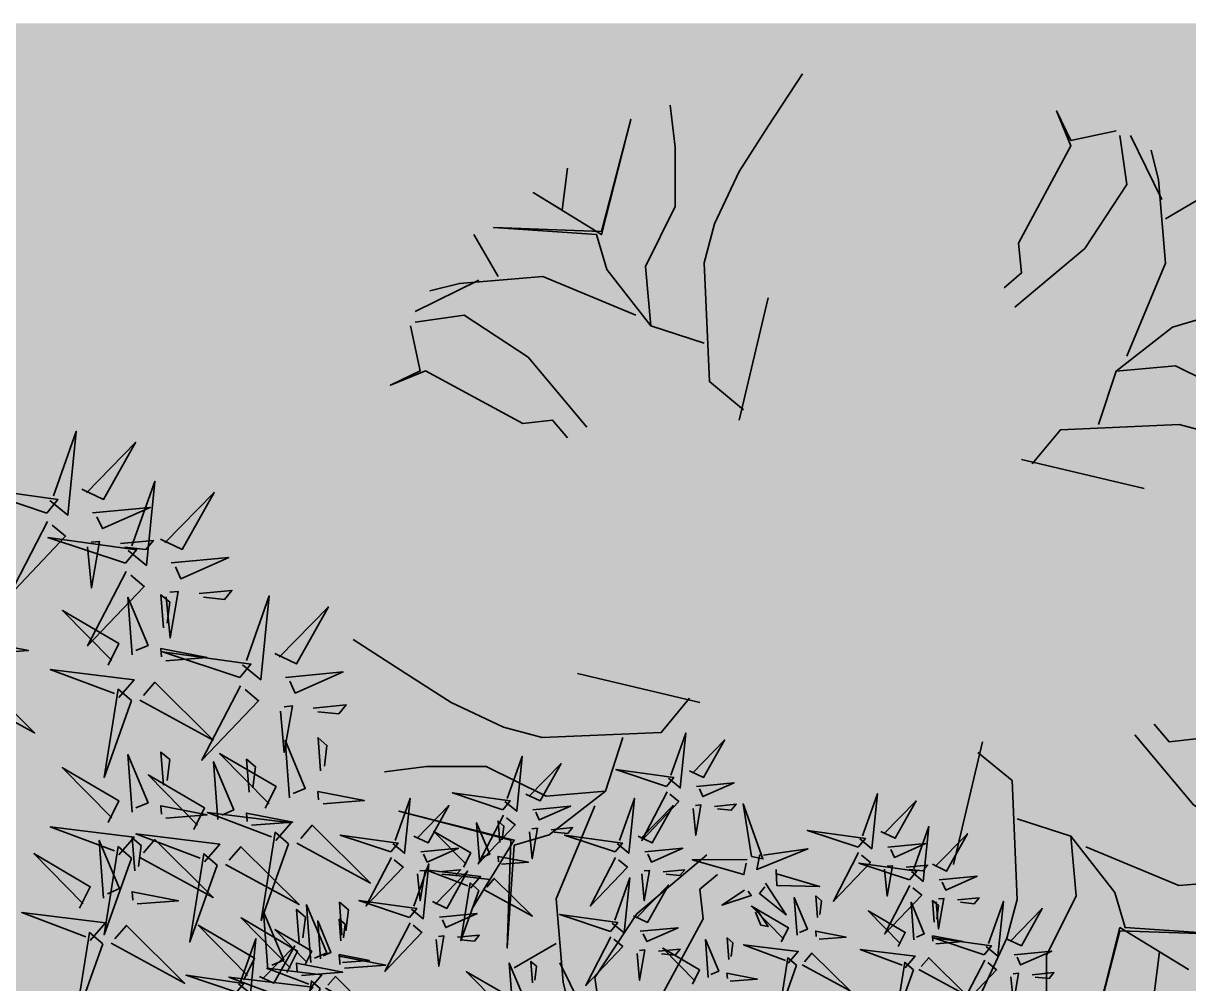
# Model space of a CAD drawing. Header units: millimetres. Extents: x -3567 to 83618, y -21481 to 19784.
# Drawn here: x 12831 to 13414, y 8165 to 8645 of the extents above; entities that cross this region are included whole.
import ezdxf

# ---------------------------------------------------------------- set-up
doc = ezdxf.new("R2010")
doc.units = ezdxf.units.MM
doc.header["$LTSCALE"] = 150
doc.linetypes.add('1625E_Roof Plan$0$DASHED', pattern=[0.75, 0.5, -0.25])
doc.layers.add('1625_East Villa$0$ad-Landscape', color=94, linetype='Continuous', lineweight=35)
doc.layers.add('1625_East Villa$0$ad-Landscape 2', color=7, linetype='Continuous', lineweight=35, true_color=0x264c00)
doc.layers.add('1625_East Villa$0$ad-Verandah', color=33, linetype='Continuous')
doc.layers.add('1625E_Roof Plan$0$ad-Secondary Roof', color=6, linetype='Continuous')

# ---------------------------------------------------------------- blocks, each defined once
blk = doc.blocks.new('1625_East Villa$0$bamboo')
at = {"layer": '1625_East Villa$0$ad-Landscape'}
for points in [[(-835, 1007.8), (-876.2, 987.1), (-939.2, 1094.8), (-843.4, 1000.5)], [(-854.3, 961.7), (-964.6, 970), (-872.5, 931.4), (-862.8, 954.4)], [(-1166, 756.5), (-1215.3, 904.1), (-1191.8, 735.2), (-1166, 756.5)], [(-906.4, 902.3), (-969.4, 907), (-954.8, 890.1), (-914.9, 895)], [(-974.8, 702), (-1024.2, 849.6), (-1000.7, 680.7), (-974.8, 702)], [(-1150.2, 755), (-1008.3, 828.6), (-1121.8, 720.5), (-1143.1, 746.4)], [(-1190.3, 750.9), (-1161.9, 716.5), (-1322.1, 700.2), (-1198.9, 743.8)], [(-1212, 689.6), (-1192.2, 648), (-1301.2, 587.1), (-1204.9, 680.9)], [(-999.2, 696.4), (-970.7, 661.9), (-1131, 645.7), (-1007.8, 689.3)], [(-1166.4, 669.3), (-1176.9, 559.2), (-1136.4, 650.5), (-1159.3, 660.7)], [(-1102, 678.9), (-1023.4, 671.3), (-1112.1, 656.1), (-1110.6, 671.8)], [(-1059.9, 523.7), (-1093.8, 494.6), (-1113.3, 654.4), (-1067.1, 532.2)], [(-1121.7, 544.2), (-1162.9, 523.5), (-1225.9, 631.2), (-1130.2, 536.9)], [(-1020.9, 635), (-1001.1, 593.4), (-1110, 532.6), (-1013.8, 626.4)], [(-910.8, 624.4), (-832.2, 616.8), (-921, 601.5), (-919.5, 617.3)], [(-1108, 616), (-1114, 553.1), (-1096.8, 567.3), (-1100.9, 607.4)], [(-975.2, 614.7), (-985.8, 504.7), (-945.3, 596), (-968.1, 606.1)], [(-1288.8, 429.3), (-1338.2, 576.9), (-1314.7, 408), (-1288.8, 429.3)], [(-916.9, 561.5), (-922.9, 498.6), (-905.6, 512.8), (-909.7, 552.9)], [(-1053.8, 499.5), (-907.2, 551.9), (-1075.6, 524.9), (-1053.8, 499.5)], [(-1273.1, 427.7), (-1131.2, 501.3), (-1244.7, 393.3), (-1266, 419.1)], [(-1141, 498.1), (-1251.3, 506.4), (-1159.2, 467.8), (-1149.5, 490.8)], [(-1055, 483.7), (-978.6, 343.4), (-1088.9, 454.6), (-1063.5, 476.4)], [(-1313.2, 423.7), (-1284.7, 389.2), (-1445, 373), (-1321.8, 416.6)], [(-1193.1, 438.6), (-1256.1, 443.4), (-1241.5, 426.4), (-1201.6, 431.4)], [(-1130.1, 433.9), (-1136.1, 355.2), (-1153.1, 443.6), (-1137.4, 442.4)], [(-1334.9, 362.3), (-1315.1, 320.7), (-1424, 259.8), (-1327.8, 353.7)], [(-1289.2, 342), (-1299.8, 231.9), (-1259.3, 323.3), (-1282.1, 333.4)], [(-1224.9, 351.7), (-1146.2, 344), (-1235, 328.8), (-1233.5, 344.6)], [(-1230.9, 288.8), (-1236.9, 225.9), (-1219.6, 240.1), (-1223.8, 280.1)], [(-1166, 102), (-1215.3, 249.6), (-1191.8, 80.7), (-1166, 102)], [(-933.9, 115.6), (-983.2, 263.3), (-959.7, 94.3), (-933.9, 115.6)], [(-1150.2, 100.5), (-1008.3, 174), (-1121.8, 66), (-1143.1, 91.9)], [(-1357.1, -48), (-1406.5, 99.6), (-1382.9, -69.3), (-1357.1, -48)], [(-1190.3, 96.4), (-1161.9, 61.9), (-1322.1, 45.7), (-1198.9, 89.3)], [(-958.2, 110.1), (-929.8, 75.6), (-1090, 59.3), (-966.8, 103)], [(-979.9, 48.7), (-960.1, 7.1), (-1069.1, -53.8), (-972.8, 40.1)], [(-1341.4, -49.5), (-1199.5, 24), (-1312.9, -84), (-1334.3, -58.1)], [(-1212, 35.1), (-1192.2, -6.5), (-1301.2, -67.4), (-1204.9, 26.4)], [(-1102, 24.4), (-1023.4, 16.8), (-1112.1, 1.6), (-1110.6, 17.3)], [(-934.3, 28.4), (-944.8, -81.7), (-904.3, 9.6), (-927.2, 19.8)], [(-869.9, 38), (-791.3, 30.4), (-880, 15.2), (-878.5, 30.9)], [(-1166.4, 14.8), (-1176.9, -95.3), (-1136.4, -4), (-1159.3, 6.1)], [(-1108, -38.5), (-1114, -101.4), (-1096.8, -87.2), (-1100.9, -47.1)], [(-780.4, -124), (-821.5, -144.7), (-884.6, -37), (-788.8, -131.3)], [(-875.9, -24.9), (-881.9, -87.8), (-864.7, -73.6), (-868.8, -33.5)], [(-1381.4, -53.6), (-1353, -88.1), (-1513.2, -104.3), (-1390.1, -60.7)], [(-1403.2, -114.9), (-1383.3, -156.5), (-1492.3, -217.4), (-1396.1, -123.6)], [(-1293.1, -125.6), (-1214.5, -133.2), (-1303.2, -148.4), (-1301.7, -132.7)], [(-1143.7, -283.2), (-1143, -123.3), (-1099.9, -274), (-1132.7, -280.9)], [(-1357.5, -135.2), (-1368, -245.3), (-1327.6, -154), (-1350.4, -143.9)], [(-799.7, -170.1), (-910, -161.8), (-817.9, -200.4), (-808.2, -177.3)], [(-1299.1, -188.5), (-1305.1, -251.4), (-1287.9, -237.2), (-1292, -197.1)], [(-1053.9, -275.7), (-1010.7, -209.6), (-1038.4, -295.3), (-1051.6, -286.6)], [(-851.8, -229.5), (-914.8, -224.8), (-900.2, -241.7), (-860.3, -236.8)], [(-788.8, -234.2), (-794.8, -313), (-811.8, -224.6), (-796, -225.8)], [(-1152.3, -296.4), (-1306, -271.7), (-1145.4, -329.2), (-1152.3, -296.4)], [(-841.4, -403.5), (-875.3, -432.7), (-894.8, -272.8), (-848.7, -395.1)], [(-903.2, -383.1), (-944.4, -403.7), (-1007.5, -296), (-911.7, -390.3)], [(-1000.9, -310.2), (-948, -344.7), (-952.6, -322.9), (-990, -307.9)], [(-1158.7, -320.6), (-1114.9, -311.4), (-1174.8, -460.8), (-1156.4, -331.5)], [(-1075.2, -337.2), (-982.6, -397.6), (-1044.7, -319.4), (-1064.3, -334.9)], [(-1114.4, -368.3), (-1068.3, -370), (-1064.9, -494.8), (-1103.4, -366)], [(-835.4, -427.8), (-688.8, -375.4), (-857.2, -402.4), (-835.4, -427.8)], [(-922.6, -429.1), (-1032.9, -420.9), (-940.7, -459.5), (-931.1, -436.4)], [(-836.6, -443.5), (-760.1, -583.9), (-870.5, -472.6), (-845, -450.8)], [(-1179.6, -607.1), (-1229, -459.4), (-1205.5, -628.4), (-1179.6, -607.1)], [(-974.6, -488.6), (-1037.7, -483.9), (-1023.1, -500.8), (-983.1, -495.9)], [(-911.6, -493.3), (-917.6, -572.1), (-934.7, -483.7), (-918.9, -484.8)], [(-1163.9, -608.6), (-1022, -535), (-1135.5, -643.1), (-1156.8, -617.2)], [(-425.4, -669.4), (-466.6, -690.1), (-529.7, -582.4), (-433.9, -676.7)], [(-1204, -612.6), (-1175.5, -647.1), (-1335.8, -663.4), (-1212.6, -619.7)], [(-1084.1, -757), (-1133.4, -609.4), (-1109.9, -778.4), (-1084.1, -757)], [(-827.8, -744.4), (-861.7, -773.6), (-881.2, -613.7), (-835.1, -736)], [(-527.4, -744.4), (-561.3, -773.6), (-580.8, -613.7), (-534.7, -736)], [(-889.6, -724), (-930.8, -744.6), (-993.8, -636.9), (-898.1, -731.2)], [(-589.2, -724), (-630.4, -744.6), (-693.5, -636.9), (-597.7, -731.2)], [(-357.5, -714.1), (-210.9, -661.7), (-379.3, -688.7), (-357.5, -714.1)], [(-1225.7, -674), (-1205.9, -715.6), (-1314.8, -776.5), (-1218.6, -682.6)], [(-1115.6, -684.7), (-1037, -692.3), (-1125.7, -707.5), (-1124.2, -691.8)], [(-1068.3, -758.6), (-926.4, -685), (-1039.9, -793.1), (-1061.2, -767.2)], [(-1180, -694.3), (-1190.5, -804.4), (-1150.1, -713.1), (-1172.9, -702.9)], [(-444.7, -715.5), (-555, -707.2), (-462.9, -745.8), (-453.2, -722.8)], [(-821.7, -768.6), (-675.1, -716.3), (-843.5, -743.3), (-821.7, -768.6)], [(-521.3, -768.6), (-374.8, -716.3), (-543.2, -743.3), (-521.3, -768.6)], [(-358.7, -729.9), (-282.3, -870.2), (-392.6, -759), (-367.2, -737.1)], [(-1121.6, -747.6), (-1127.7, -810.5), (-1110.4, -796.3), (-1114.5, -756.2)], [(-1108.4, -762.6), (-1079.9, -797.1), (-1240.2, -813.4), (-1117, -769.7)], [(-908.9, -770), (-1019.2, -761.8), (-927.1, -800.3), (-917.4, -777.3)], [(-608.6, -770), (-718.8, -761.8), (-626.7, -800.3), (-617.1, -777.3)], [(-513.8, -908.1), (-547.7, -937.2), (-567.2, -777.3), (-521, -899.6)], [(-496.8, -774.9), (-559.8, -770.2), (-545.3, -787.1), (-505.3, -782.2)], [(-433.8, -779.7), (-439.8, -858.4), (-456.8, -770), (-441.1, -771.2)], [(-822.9, -784.4), (-746.5, -924.8), (-856.8, -813.5), (-831.4, -791.7)], [(-575.6, -887.6), (-616.8, -908.3), (-679.8, -800.6), (-584, -894.9)], [(-522.5, -784.4), (-446.1, -924.8), (-556.4, -813.5), (-531, -791.7)], [(-1130.1, -824), (-1110.3, -865.6), (-1219.3, -926.5), (-1123, -832.6)], [(-1084.5, -844.3), (-1095, -954.4), (-1054.5, -863.1), (-1077.3, -852.9)], [(-1020.1, -834.7), (-941.4, -842.3), (-1030.2, -857.5), (-1028.7, -841.8)], [(-961, -829.5), (-1024, -824.8), (-1009.5, -841.7), (-969.5, -836.8)], [(-898, -834.2), (-904, -913), (-921, -824.6), (-905.3, -825.7)], [(-865.6, -975.2), (-915, -827.6), (-891.5, -996.5), (-865.6, -975.2)], [(-660.6, -829.5), (-723.6, -824.8), (-709.1, -841.7), (-669.1, -836.8)], [(-597.6, -834.2), (-603.6, -913), (-620.7, -824.6), (-604.9, -825.7)], [(-507.7, -932.3), (-361.1, -879.9), (-529.5, -906.9), (-507.7, -932.3)], [(-1026.1, -897.6), (-1032.1, -960.5), (-1014.9, -946.3), (-1019, -906.2)], [(-849.9, -976.7), (-708, -903.2), (-821.4, -1011.2), (-842.8, -985.4)], [(-288.9, -983), (-330, -1003.7), (-393.1, -896), (-297.3, -990.3)], [(-594.9, -933.7), (-705.2, -925.4), (-613.1, -964), (-603.4, -940.9)], [(-554.7, -1044.4), (-588.6, -1073.6), (-608.1, -913.7), (-562, -1036)], [(-616.5, -1023.9), (-657.7, -1044.6), (-720.8, -936.9), (-625, -1031.2)], [(-508.9, -948), (-432.5, -1088.4), (-542.8, -977.2), (-517.4, -955.3)], [(-240.7, -1085.3), (-274.6, -1114.5), (-294.1, -954.6), (-248, -1076.9)], [(-302.5, -1064.9), (-343.7, -1085.5), (-406.8, -977.8), (-311, -1072.1)], [(-889.9, -980.8), (-861.5, -1015.3), (-1021.7, -1031.5), (-898.6, -987.9)], [(-647, -993.1), (-710, -988.4), (-695.4, -1005.3), (-655.5, -1000.4)], [(-584, -997.8), (-590, -1076.6), (-607, -988.2), (-591.3, -989.4)], [(-548.6, -1068.6), (-402.1, -1016.3), (-570.5, -1043.2), (-548.6, -1068.6)], [(-308.2, -1029.1), (-418.5, -1020.8), (-326.4, -1059.4), (-316.7, -1036.4)], [(-911.7, -1042.2), (-891.9, -1083.8), (-1000.8, -1144.6), (-904.6, -1050.8)], [(-866, -1062.5), (-876.5, -1172.5), (-836.1, -1081.2), (-858.9, -1071.1)], [(-801.6, -1052.8), (-723, -1060.4), (-811.7, -1075.7), (-810.2, -1059.9)], [(-635.9, -1070), (-746.1, -1061.7), (-654, -1100.3), (-644.4, -1077.3)], [(-549.8, -1084.4), (-473.4, -1224.8), (-583.8, -1113.5), (-558.3, -1091.7)], [(-360.3, -1088.6), (-423.3, -1083.8), (-408.7, -1100.8), (-368.8, -1095.8)], [(-297.3, -1093.3), (-303.3, -1172), (-320.3, -1083.6), (-304.5, -1084.8)], [(-321.9, -1110.9), (-432.1, -1102.7), (-340, -1141.2), (-330.3, -1118.2)], [(-807.6, -1115.7), (-813.6, -1178.6), (-796.4, -1164.4), (-800.5, -1124.4)], [(-687.9, -1129.5), (-751, -1124.7), (-736.4, -1141.7), (-696.4, -1136.8)], [(-624.9, -1134.2), (-630.9, -1213), (-648, -1124.6), (-632.2, -1125.7)], [(-373.9, -1170.4), (-436.9, -1165.7), (-422.4, -1182.6), (-382.4, -1177.7)], [(-310.9, -1175.1), (-316.9, -1253.9), (-334, -1165.5), (-318.2, -1166.6)]]:
    blk.add_lwpolyline(points, dxfattribs=at)
at = {"layer": '1625_East Villa$0$ad-Landscape 2'}
for points in [[(-756.4, 1206.5), (-805.8, 1354.1), (-782.2, 1185.2), (-756.4, 1206.5)], [(-780.7, 1200.9), (-752.3, 1166.4), (-912.5, 1150.2), (-789.3, 1193.8)], [(-802.5, 1139.6), (-782.6, 1098), (-891.6, 1037.1), (-795.3, 1130.9)], [(-773.2, 987.3), (-807.1, 958.2), (-826.6, 1118), (-780.4, 995.8)], [(-767.1, 963.1), (-620.5, 1015.5), (-788.9, 988.5), (-767.1, 963.1)], [(-768.3, 947.3), (-691.9, 807), (-802.2, 918.2), (-776.8, 940.1)], [(-843.4, 897.5), (-849.4, 818.8), (-866.4, 907.2), (-850.7, 906)], [(-959.1, 700.5), (-817.2, 774), (-930.7, 666), (-952, 691.8)], [(-712.1, 448.7), (-753.3, 428.1), (-816.4, 535.7), (-720.6, 441.4)], [(-731.5, 402.7), (-841.7, 410.9), (-749.6, 372.3), (-739.9, 395.4)], [(-783.5, 343.2), (-846.5, 347.9), (-832, 331), (-792, 335.9)], [(-918.2, 114.1), (-776.2, 187.7), (-889.7, 79.6), (-911, 105.5)], [(-363.6, -689.9), (-397.5, -719), (-417, -559.2), (-370.9, -681.4)]]:
    blk.add_lwpolyline(points, dxfattribs=at)
blk = doc.blocks.new('1625_East Villa$0$A$C06C421F0')
at = {"layer": '1625_East Villa$0$ad-Landscape'}
for points in [[(359.91, 366.46, 35.98, 14.39, 0), (421.22, 431.54, 14.39, 0.72, 0), (487.37, 441.94, 0, 0, 0), (448, 441.94, 0, 0, 0), (472.53, 524.19, 0, 0, 0), (467.69, 541.37, 0, 0, 0), (379.6, 599.67, 0, 0, 0), (404.12, 579.33, 0, 0, 0), (359.91, 575.71, 0, 0, 0), (404.12, 579.33, 0, 0, 0), (467.69, 541.37, 0, 0, 0), (433.48, 648.03, 0, 0, 0), (482.53, 692.32, 0, 0, 0), (430.9, 648.03, 0, 0, 0), (418.64, 692.32, 0, 0, 0), (426.06, 713.11, 0, 0, 0), (413.8, 692.32, 0, 0, 0), (372.17, 716.27, 0, 0, 0), (413.8, 692.32, 0, 0, 0), (323.13, 719.89, 0, 0, 0)], [(353.42, 359.91, 35.98, 14.39, 0), (288.34, 421.22, 14.39, 0.72, 0), (277.95, 487.37, 0, 0, 0), (277.95, 448, 0, 0, 0), (195.69, 472.53, 0, 0, 0), (178.52, 467.69, 0, 0, 0), (120.22, 379.6, 0, 0, 0), (140.56, 404.12, 0, 0, 0), (144.17, 359.91, 0, 0, 0), (140.56, 404.12, 0, 0, 0), (178.52, 467.69, 0, 0, 0), (71.86, 433.48, 0, 0, 0), (27.57, 482.53, 0, 0, 0), (71.86, 430.9, 0, 0, 0), (27.57, 418.64, 0, 0, 0), (6.78, 426.06, 0, 0, 0), (27.57, 413.8, 0, 0, 0), (3.62, 372.17, 0, 0, 0), (27.57, 413.8, 0, 0, 0), (0, 323.13, 0, 0, 0)], [(366.46, 359.97, 35.98, 14.39, 0), (431.54, 298.66, 14.39, 0.72, 0), (441.94, 232.52, 0, 0, 0), (441.94, 271.88, 0, 0, 0), (524.19, 247.36, 0, 0, 0), (541.37, 252.2, 0, 0, 0), (599.67, 340.29, 0, 0, 0), (579.33, 315.77, 0, 0, 0), (575.71, 359.97, 0, 0, 0), (579.33, 315.77, 0, 0, 0), (541.37, 252.2, 0, 0, 0), (648.03, 286.4, 0, 0, 0), (692.32, 237.36, 0, 0, 0), (648.03, 288.98, 0, 0, 0), (692.32, 301.25, 0, 0, 0), (713.11, 293.82, 0, 0, 0), (692.32, 306.09, 0, 0, 0), (716.27, 347.71, 0, 0, 0), (692.32, 306.09, 0, 0, 0), (719.89, 396.76, 0, 0, 0)], [(359.97, 353.42, 35.98, 14.39, 0), (298.66, 288.34, 14.39, 0.72, 0), (232.52, 277.95, 0, 0, 0), (271.88, 277.95, 0, 0, 0), (247.36, 195.69, 0, 0, 0), (252.2, 178.52, 0, 0, 0), (340.29, 120.22, 0, 0, 0), (315.77, 140.56, 0, 0, 0), (359.97, 144.17, 0, 0, 0), (315.77, 140.56, 0, 0, 0), (252.2, 178.52, 0, 0, 0), (286.4, 71.86, 0, 0, 0), (237.36, 27.57, 0, 0, 0), (288.98, 71.86, 0, 0, 0), (301.25, 27.57, 0, 0, 0), (293.82, 6.78, 0, 0, 0), (306.09, 27.57, 0, 0, 0), (347.71, 3.62, 0, 0, 0), (306.09, 27.57, 0, 0, 0), (396.76, 0, 0, 0, 0)]]:
    blk.add_lwpolyline(points, format="xyseb", dxfattribs=at)
for points in [[(277.95, 479.95), (253.99, 499.63), (250.38, 582.88), (257.61, 609.99), (274.78, 646.77), (295.12, 678.39), (319.07, 715.18)], [(250.38, 526.41), (212.87, 538.67), (209.25, 580.3), (230.04, 622.25), (230.04, 663.87), (226.43, 693.24)], [(460.26, 565.32), (472.53, 575.71), (470.27, 596.5), (507.05, 664.75), (497.05, 689.15), (507.05, 668.36), (538.67, 675.14)], [(212.87, 538.67), (182.13, 578.04), (174.9, 602.56), (103.04, 607.4), (178.52, 604.82), (198.86, 683.23), (178.52, 602.56), (130.61, 631.93), (150.95, 619.67), (154.57, 649.03)], [(467.69, 551.76), (516.73, 592.89), (546.1, 637.63), (541.26, 671.98)], [(546.1, 517.41), (573.2, 582.49), (568.36, 640.79), (563.2, 661.58)], [(538.67, 507.02), (578.04, 537.75), (602.56, 544.98), (607.4, 616.84), (604.82, 541.37), (683.23, 521.03), (602.56, 541.37), (631.93, 589.27), (619.67, 568.94), (649.03, 565.32)], [(106.21, 573.2), (89.03, 602.56)], [(202.47, 546.1), (137.39, 573.2), (79.09, 568.36), (58.3, 563.2)], [(92.65, 570.62), (47.91, 548.68)], [(274.78, 472.53), (295.12, 558.36)], [(154.57, 460.26), (144.17, 472.53), (123.38, 470.27), (55.14, 507.05), (30.73, 497.05), (51.52, 507.05), (44.74, 538.67)], [(168.12, 467.69), (127, 516.73), (82.25, 546.1), (47.91, 541.26)], [(526.41, 469.51), (538.67, 507.02), (580.3, 510.63), (622.25, 489.84), (663.87, 489.84), (693.24, 493.46)], [(479.95, 441.94), (499.63, 465.89), (582.88, 469.51), (609.99, 462.28), (646.77, 445.1), (678.39, 424.76), (715.18, 400.81)], [(472.53, 445.1), (558.36, 424.76)], [(239.94, 277.95), (220.25, 253.99), (137, 250.38), (109.9, 257.61), (73.11, 274.78), (41.49, 295.12), (4.71, 319.07)], [(247.36, 274.78), (161.53, 295.12)], [(565.32, 259.62), (575.71, 247.36), (596.5, 249.62), (664.75, 212.83), (689.15, 222.84), (668.36, 212.83), (675.14, 181.21)], [(193.47, 250.38), (181.21, 212.87), (139.59, 209.25), (97.64, 230.04), (56.01, 230.04), (26.65, 226.43)], [(445.1, 247.36), (424.76, 161.53)], [(551.76, 252.2), (592.89, 203.15), (637.63, 173.79), (671.98, 178.63)], [(441.94, 239.94), (465.89, 220.25), (469.51, 137), (462.28, 109.9), (445.1, 73.12), (424.76, 41.49), (400.81, 4.71)], [(181.21, 212.87), (141.84, 182.13), (117.32, 174.9), (112.48, 103.04), (115.06, 178.52), (36.65, 198.86), (117.32, 178.52), (87.96, 130.61), (100.22, 150.95), (70.86, 154.57)], [(173.79, 202.47), (146.68, 137.39), (151.52, 79.09), (156.69, 58.3)], [(469.51, 193.47), (507.02, 181.21), (510.63, 139.59), (489.84, 97.64), (489.84, 56.01), (493.46, 26.65)], [(507.02, 181.21), (537.75, 141.84), (544.98, 117.32), (616.84, 112.48), (541.37, 115.06), (521.03, 36.65), (541.37, 117.32), (589.27, 87.96), (568.93, 100.22), (565.32, 70.86)], [(517.41, 173.79), (582.49, 146.68), (640.79, 151.52), (661.58, 156.69)], [(252.2, 168.12), (203.15, 127), (173.79, 82.25), (178.63, 47.91)], [(627.24, 149.27), (671.98, 171.21)], [(259.62, 154.57), (247.36, 144.17), (249.62, 123.38), (212.83, 55.14), (222.84, 30.73), (212.83, 51.52), (181.21, 44.74)], [(613.68, 146.68), (630.85, 117.32)], [(146.68, 106.21), (117.32, 89.03)], [(149.27, 92.65), (171.21, 47.91)]]:
    blk.add_lwpolyline(points, dxfattribs=at)
blk = doc.blocks.new('1625_East Villa$0$zw$959F')
at = {"transparency": 33554559}
h = blk.add_hatch(color=256, dxfattribs=at)
h.dxf.hatch_style = 1
h.set_gradient(color1=(153, 204, 0), color2=(63, 127, 0), tint=1, name='INVSPHERICAL')
h.paths.add_polyline_path([(0, -8875), (2430, -8875), (2430, -4975), (0, -4975)])
h = blk.add_hatch(dxfattribs=at)
h.set_pattern_fill('GRASS', color=74)
h.set_pattern_definition([(90, (-1096435.541, 661200.024), (-17.96051224, 17.96051224), [4.7625, -31.1585245]), (45, (-1096435.54, 661200.024), (-17.96051224, 17.96051224), [4.7625, -20.6375]), (135, (-1096435.54, 661200.024), (-17.96051224, -17.96051224), [4.7625, -20.6375])])
h.paths.add_polyline_path([(0, -8875), (2430, -8875), (2430, -4975), (0, -4975)])
at = {"layer": '1625_East Villa$0$ad-Landscape', "xscale": 0.7144563243118911, "yscale": 0.7144563243118911, "zscale": 0.7144563243118911, "rotation": 270}
blk.add_blockref('1625_East Villa$0$A$C06C421F0', (872.59, -4996.88), dxfattribs=at)
at = {"layer": '1625_East Villa$0$ad-Landscape', "linetype": 'Continuous', "rotation": 89.99999999999997}
for p, xscale, yscale, zscale in [((563.55, -5529.23), -0.2620739326953543, 0.2620739326953543, 0.2620739326953535), ((1024.35, -5589.37), -0.1713600815364864, 0.1713600815364864, 0.171360081536486)]:
    blk.add_blockref('1625_East Villa$0$bamboo', p, dxfattribs=dict(at, xscale=xscale, yscale=yscale, zscale=zscale))
blk = doc.blocks.new('1625E_Roof Plan')
at = {"layer": '1625E_Roof Plan$0$ad-Secondary Roof', "linetype": '1625E_Roof Plan$0$DASHED', "ltscale": 2, "const_width": 40}
blk.add_lwpolyline([(12570, 8195), (10022.5, 11207.5), (12570, 14220), (13950, 14220), (13950, 8195)], close=True, dxfattribs=at)
blk = doc.blocks.new('1625_East Villa')
at = {"layer": '1625_East Villa$0$ad-Verandah'}
blk.add_blockref('1625_East Villa$0$zw$959F', (12120, 13620), dxfattribs=at)
blk.add_blockref('1625E_Roof Plan', (0, 0))

msp = doc.modelspace()

# ---------------------------------------------------------------- block references
msp.add_blockref('1625_East Villa', (0, 0))

doc.saveas('drawing.dxf')
